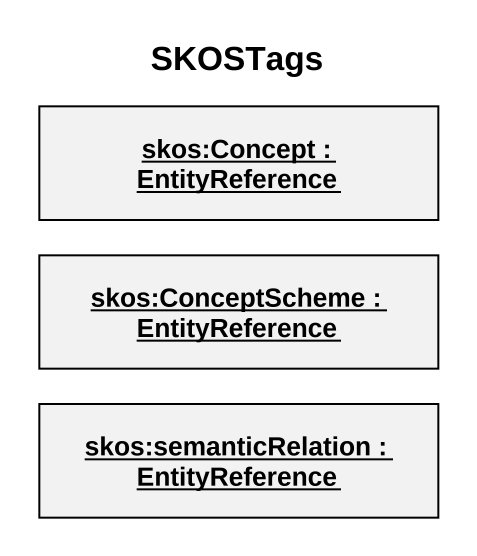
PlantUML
@startuml
title SKOSTags
hide circle
hide empty members
object "skos:Concept : EntityReference" as skos_Concept
object "skos:ConceptScheme : EntityReference" as skos_ConceptScheme
object "skos:semanticRelation : EntityReference" as skos_semanticRelation
@enduml
